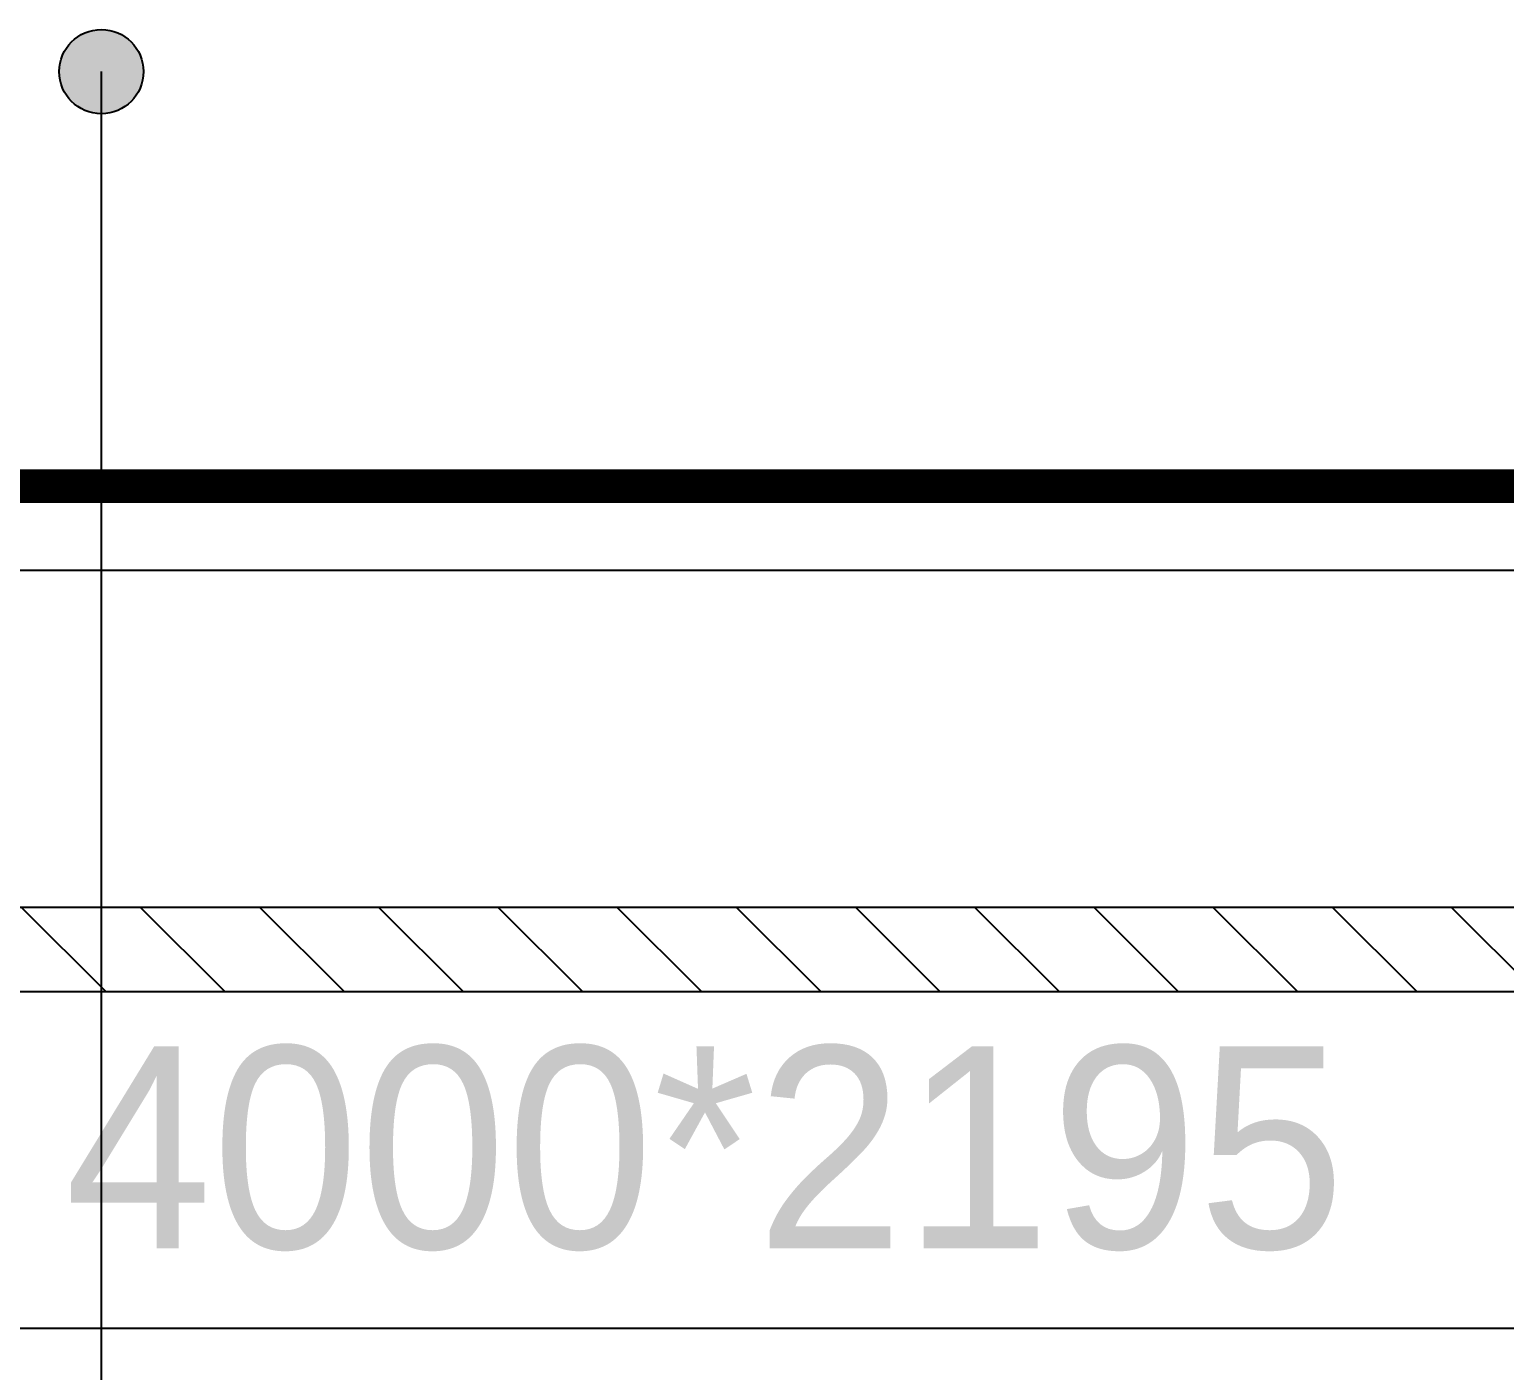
# Model space of a CAD drawing. Header units: inches. Extents: x -63256 to 33689, y -34490 to 100230.
# Drawn here: x 4103 to 4978, y 1359 to 2155 of the extents above; entities that cross this region are included whole.
import ezdxf

# ---------------------------------------------------------------- set-up
doc = ezdxf.new("R2010")
doc.units = ezdxf.units.IN
doc.header["$LTSCALE"] = 100
doc.header["$MEASUREMENT"] = 0
doc.linetypes.add('HID', pattern=[2.5, 1.5, -1])
for name, color, linetype in [('0-ELC TEXT', 7, 'Continuous'), ('06-LIGHT', 4, 'Continuous'), ('3.기호.계단선', 30, 'Continuous'), ('C-WIN', 4, 'Continuous')]:
    doc.layers.add(name, color=color, linetype=linetype)
doc.styles.add('코레일둥고', font='')
doc.styles.get('코레일둥고').set_extended_font_data('Korail Round Gothic Medium')

# ---------------------------------------------------------------- blocks, each defined once
blk = doc.blocks.new('vuidauseh')
at = {"layer": 'C-WIN'}
blk.add_lwpolyline([(-50744.52, 1583.59), (-46744.52, 1583.59), (-46744.52, 1383.59), (-50744.52, 1383.59)], close=True, dxfattribs=at)
at = {"layer": '0-ELC TEXT', "style": '코레일둥고'}
blk.add_text('4000*2195', height=120, dxfattribs=at).set_placement((-49157.71, 1431.15))
blk = doc.blocks.new('VUDASAUSEH')
at = {"layer": '3.기호.계단선'}
h = blk.add_hatch(dxfattribs=at)
h.set_pattern_fill('_USER', color=256, scale=50, angle=135, pattern_type=0)
h.set_pattern_definition([(135, (67884.06, -241050.68), (-35.355339, -35.355339), [])])
h.paths.add_polyline_path([(-19013.18, -16836.41), (-19013.18, -16786.41), (-23463.18, -16786.41), (-23463.18, -16836.41)])
blk.add_lwpolyline([(-19013.18, -16836.41), (-19013.18, -16786.41), (-23463.18, -16786.41), (-23463.18, -16836.41), (-19013.18, -16836.41)], dxfattribs=at)
blk.add_blockref('vuidauseh', (27481.35, -18420))

msp = doc.modelspace()

# ---------------------------------------------------------------- hatches: boundary and pattern name
at = {"layer": '0-ELC TEXT'}
h = msp.add_hatch(color=256, dxfattribs=at)
h.dxf.hatch_style = 1
edge = h.paths.add_edge_path()
edge.add_arc((4145.31, 2129.68), 25, 180, 540)

# ---------------------------------------------------------------- linework, layer by layer
msp.add_line((4145.31, 1032.35), (4145.31, 2129.68), dxfattribs=at)
msp.add_circle((4145.31, 2129.68), 25, dxfattribs=at)
at = {"layer": '06-LIGHT', "color": 10, "linetype": 'HID', "const_width": 20}
msp.add_lwpolyline([(6786.82, 1883.59), (2286.82, 1883.59)], dxfattribs=at)
at = {"layer": '06-LIGHT'}
msp.add_lwpolyline([(6786.82, 1633.59), (6786.82, 1833.59), (2336.82, 1833.59), (2336.82, 1633.59)], dxfattribs=at)

# ---------------------------------------------------------------- block references
msp.add_blockref('VUDASAUSEH', (25800, 18420))

doc.saveas('drawing.dxf')
